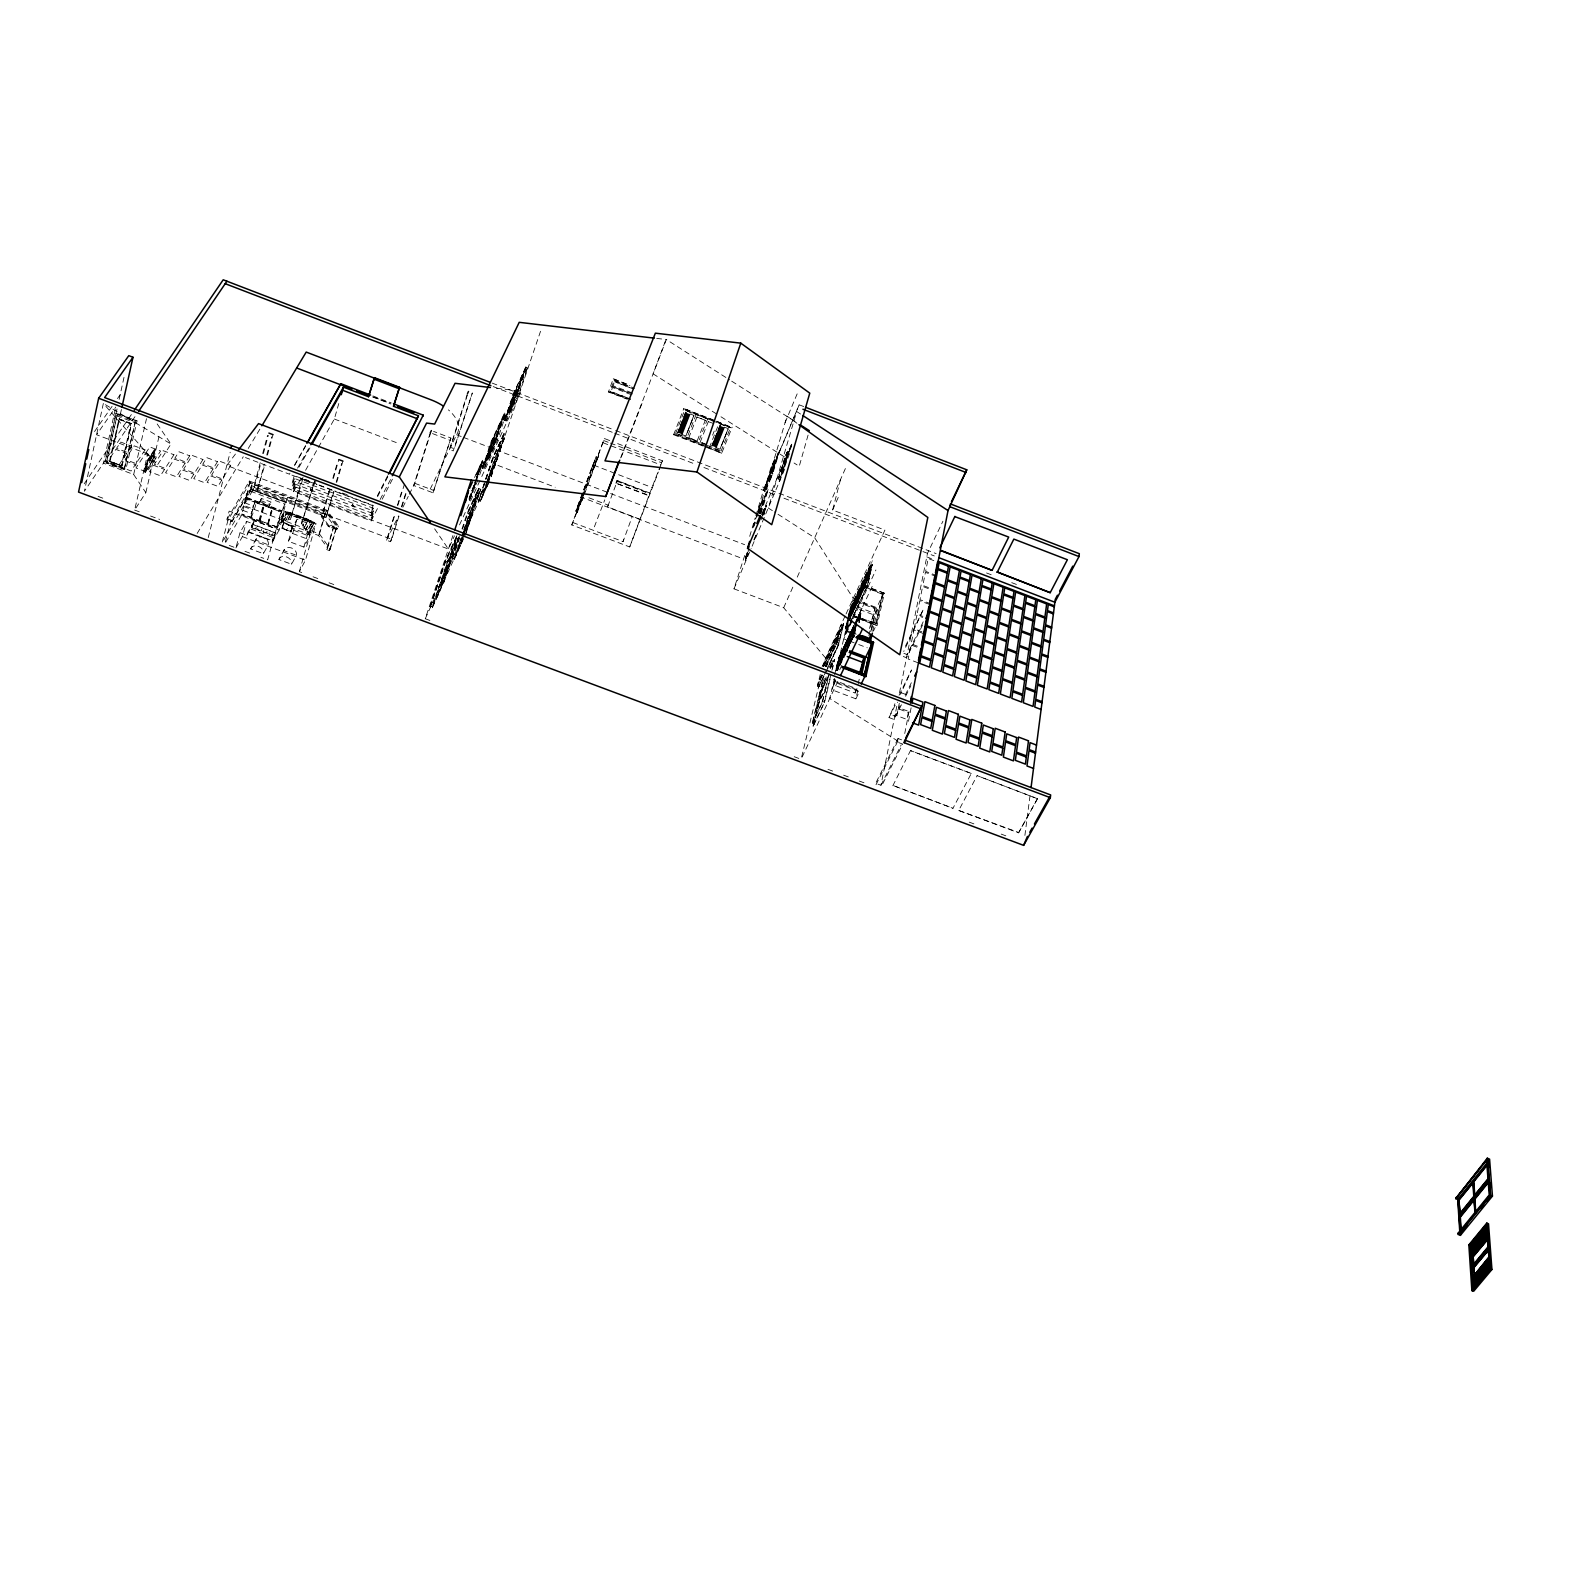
<?xml version="1.0" encoding="UTF-8"?>
<svg xmlns="http://www.w3.org/2000/svg" width="1571" height="1571" viewBox="0 0 1571 1571"><rect width="100%" height="100%" fill="white"/><g stroke="black" fill="none" stroke-linecap="round" stroke-linejoin="round"><path stroke-width="0.75" stroke-dasharray="5 3.75" d="M287.395 528.897L287.572 528.563M1037.528 798.736L977.103 775.642L958.722 810.459L1018.577 832.846L1037.528 798.736L977.103 775.642M1024.901 835.438L1030.439 792.373M1018.577 832.846L1037.587 798.382M971.29 773.462L910.493 750.604L971.29 773.462L952.969 808.299L892.878 785.421L952.969 808.299M958.722 810.459L1018.617 832.473M908.49 721.305L911.396 706.341M904.739 733.52L909.727 707.873M901.597 739.862L898.062 738.527L897.355 742.081L902.697 744.085L881.272 786.718M899.28 703.356L898.435 707.578L908.509 711.388M898.062 738.527L875.675 783.301L880.938 785.264L897.63 702.119M899.496 692.772L927.499 553.326L942.895 521.258M901.44 704.731L894.135 719.498L889.049 717.574L894.94 703.69M103.352 403.433L84.363 491.271L135.813 415.431M854.133 615.95L876.009 623.412L854.133 615.95L853.897 616.932L877.03 625.729L884.355 593.19L861.615 584.51M115.252 409.422L103.431 463.17L133.672 474.501L145.828 492.626L135.852 508.12M105.296 461.462L116.136 412.996L137.05 420.891L125.935 469.218L105.296 461.462L117.098 408.696M119.141 399.368L124.737 374.035M124.757 468.394L124.05 469.474L106.16 462.758L117.275 414.646L135.401 421.499L124.462 469.14L106.573 462.424L117.275 414.646M872.691 631.326L877.836 608.075L854.703 599.258M875.675 624.139L882.588 593.563L876.009 623.412M883.236 593.602L876.343 624.944L873.417 631.09M109.401 461.579L118.984 418.809L131.532 423.542L121.949 465.998L109.401 461.579L121.949 465.998M121.399 409.52L112.444 449.895L108.34 448.344M110.049 461.344L119.435 419.477L130.864 423.777L121.34 465.585L110.049 461.344L121.34 465.585M834.869 679.713L833.651 684.917L855.095 693.007L856.156 688.255M869.47 628.537L874.91 608.684L854.329 600.849L852.425 604.914L873.005 612.749M858.139 684.131L859.71 677.022M868.9 635.744L874.91 608.684M833.651 684.917L835.595 680.773L831.786 689.748L855.92 698.84L857.943 689.689M870.864 631.463L874.478 615.164L877.836 608.075M871.63 629.794L876.382 608.389L883.138 594.093L861.163 585.708M121.792 466.234L131.532 423.542M124.05 469.474L135.401 421.499M133.672 474.501L146.496 418.671M855.979 626.534L853.937 635.391L837.5 669.757M858.866 614.536L856.293 625.179L836.184 668.755M849.027 620.643L865.464 585.374L870.197 565.423M855.586 629.107L854.172 635.234L837.657 670.424M857.471 620.957L859.494 613.201M851.502 615.655L865.7 585.178L870.491 564.755M857.805 621.291L859.808 612.533M866.937 581.506L868.881 573.12M868.9 572.413L871.12 563.439M858.119 620.624L860.476 611.119M867.251 580.858L869.529 571.707M869.549 571.019L871.807 561.966M858.807 619.131L861.104 609.764M867.938 579.365L870.138 570.391M870.157 569.684L872.337 560.788M859.376 617.933L861.379 609.175M868.488 578.187L870.413 569.782M858.866 622.312L860.888 613.515L859.278 622.469M852.464 617.305L867.329 585.453L872.121 564.539L867.722 585.59L846.533 630.03M859.042 622.332L860.594 615.557L858.866 614.889M850.166 622.843L867.408 585.846L871.846 566.522L870.138 565.874L850.009 609.234L851.678 609.882M847.024 650.139L849.381 640.595M849.715 638.533L852.071 629.087M858.984 598.63L861.242 589.537M861.222 588.909L863.481 579.895M847.633 648.803L850.009 639.26M850.343 637.217L852.719 627.693M859.592 597.314L861.89 588.143M861.851 587.593L864.109 578.521M848.301 647.409L851.03 636.432M851.03 635.744L853.328 626.358M860.26 595.841L862.499 586.827M862.518 586.12L864.718 577.205M849.283 644.64L851.639 635.096M851.58 634.566L853.603 625.769M860.81 594.682L863.029 585.669M863.068 584.962L865.307 575.968M852.169 633.309L853.996 626.044M861.399 593.426L863.657 584.353M863.677 583.646L865.916 574.652M850.147 643.482L852.503 633.957M852.798 631.974L854.31 625.395M862.008 592.11L864.266 583.037M864.286 582.33L866.564 573.258M850.795 642.087L853.524 631.11M853.446 630.56L854.467 626.181M862.656 590.716L864.934 581.565M864.973 580.858L867.172 571.942M851.423 640.752L854.153 629.775M863.265 589.4L865.484 580.386M865.523 579.699L867.742 570.705M852.405 637.963L854.447 629.107M855.174 625.788L857 618.542M863.854 588.143L866.112 579.071M866.132 578.364L868.351 569.389M852.758 637.217L855.154 627.615M855.606 625.965L857.629 617.207M864.462 586.827L866.721 577.755M866.74 577.048L868.999 567.995M853.387 635.882L855.704 626.436M856.018 625.081L858.316 616.421L856.234 620.84M865.13 585.414L867.388 576.969M135.165 507.728L147.654 453.98M151.523 456.768C127.055 500.147 172.398 417.788 146.672 465.35L144.65 470.122L146.044 470.632L152.191 461.226L154.567 451.073M144.709 472.341L147.615 459.93L145.278 472.557L151.876 461.344L154.783 448.972L147.595 460.323L146.044 470.632M146.672 465.35L147.851 460.264L155.333 449.169L152.446 461.56L145.278 472.557M144.689 468.806L151.091 456.611M840.308 663.767L842.39 654.852M840.642 663.041L842.999 653.536M842.979 652.908L845.375 643.364M852.346 612.886L854.663 603.696M854.624 603.127L856.922 594.034M841.192 661.862L843.588 652.299M843.588 651.592L845.925 642.205M852.955 611.571L855.193 602.537M855.233 601.83L857.452 592.876M841.82 660.547L844.196 650.983M844.138 650.433L846.514 640.968M853.485 610.412L855.763 601.3M855.763 600.672L858.021 591.658M842.429 659.231L844.864 649.589M844.766 649.118L847.122 639.652M854.094 609.116L856.372 600.004M856.372 599.356L858.63 590.343M843.116 657.758L845.473 648.273M845.375 647.802L847.771 638.258M854.703 607.8L857.02 598.63M856.981 598.06L859.258 588.968M843.666 656.58L845.748 647.684M846.062 646.329L848.399 636.942M855.37 606.347L857.609 597.314M857.648 596.607L859.867 587.672M844.746 653.87L846.298 647.213M846.612 645.151L848.968 635.686M855.92 605.188L858.198 596.096M858.178 595.448L860.437 586.435M844.53 655.441L846.906 645.877M847.24 643.835L849.597 634.37M856.529 603.873L858.807 594.781M858.787 594.133L861.045 585.139M845.159 654.125L847.535 644.562M847.849 642.519L850.245 632.976M857.138 602.557L859.435 593.386M859.396 592.836L861.694 583.744M845.807 652.711L848.222 643.089M848.536 641.047L850.854 631.66M854.467 615.223L854.251 616.205L877.03 625.729M857.825 601.104L860.044 592.09M860.083 591.383L862.283 582.448M846.435 651.396L848.772 641.911M849.086 639.868L851.443 630.403M858.355 599.945L860.633 590.853M860.613 590.205L862.872 581.211M144.65 470.122C148.793 466.508 160.949 437.563 148.008 460.48M145.828 492.626L158.946 436.797M836.499 667.4L838.325 658.465L855.193 623.059M845.964 627.241L846.69 622.902M848.006 617.364L849.97 608.979L869.332 567.249L867.683 575.673M834.653 674.705L838.894 657.228M846.926 630.187L845.414 628.714L850.539 607.761M836.086 670.522L837.147 666.065M837.127 665.417L839.503 655.932M846.573 625.278L848.36 618.267M848.87 615.498L851.148 606.465M834.476 678.338L829.724 698.486L901.086 743.083M836.44 669.796L853.249 598.414L814.701 537.793L774.366 511.93M836.518 670.719L840.76 653.241M849.361 616.991L846.062 631.051L851.482 619.426M849.911 614.634L852.366 603.814M837.009 670.601L841.329 652.024M853.917 637.315L845.571 634.154L848.242 622.725M850.284 614.065L852.935 602.596M837.186 670.405L839.582 660.822M839.562 660.193L842.252 650.06M850.068 616.696L853.839 600.652M837.834 669.03L839.876 658.367M840.524 658.151L842.586 649.334M850.422 615.969L851.482 608.92M852.209 608.311L854.172 599.945M838.462 667.714L843.47 647.448M850.245 617.364L855.036 598.06M839.346 665.809L841.742 656.246M841.722 655.618L844.079 646.133M851.089 615.557L853.367 606.445M853.387 605.797L855.645 596.764M839.955 664.494L842.056 655.578M842.331 654.302L844.707 644.817M851.698 614.261L853.976 605.149M853.976 604.501L856.234 595.468M830.863 674.764L824.363 702.1L822.34 701.491L812.757 722.601M831.923 670.287L834.437 659.427L832.453 669.01M826.287 676.924L823.224 683.464L813.248 726.175L824.638 701.962L830.254 678.279M825.718 672.545L838.678 644.738L843.666 623.667L838.403 644.935L836.852 644.346L837.814 640.261L826.071 666.811M822.34 701.491L825.639 688.864M828.624 675.177L825.619 687.745L827.642 688.334M830.332 667.97L832.08 661.882M822.615 701.589L829.292 674.175L818.962 696.267L816.076 708.776M834.044 661.371L832.473 660.782L830.607 668.068L834.712 659.525M837.343 640.615C844.02 611.708 837.932 645.131 824.912 666.379M825.443 666.556L837.932 639.77L841.467 624.885L843.018 625.474L824.716 664.886M812.502 722.503L815.565 709.719L825.894 687.843L815.683 709.896M819.355 695.168L822.085 682.639L823.754 683.405L813.935 724.31L812.344 723.72L822.36 682.737M813.248 726.175L823.479 683.562L826.837 676.806M801.662 756.947L821.319 675.687M845.061 616.087L825.6 658.072L823.636 666.163L843.411 623.569M818.943 686.684L817.411 686.115L820.612 672.918M208.236 537.596L230.191 452.252M846.082 613.888L884.925 530.114L832.63 510.025L840.485 479.626M398.955 516.132L391.67 539.364L252.342 486.774L231.899 521.651L230.78 521.238L251.615 485.734L325.079 513.403L334.073 525.912L333.248 527.503L335.958 528.524L336.803 526.933L325.924 511.832L249.789 483.161L227.991 520.197L226.872 519.765L229.15 511.105L276.26 528.779M227.991 520.197L222.08 542.761L254.306 487.638L261.002 462.64M231.074 520.138L224.849 543.802L241.718 514.856L247.315 493.078M231.899 521.651L251.458 487.658L320.072 513.481L328.634 525.401L336.999 528.543L338.354 525.99L327.023 510.3L249.357 481.04L226.872 519.765M249.357 481.04L249.062 482.14L326.709 511.38L338.04 527.071L336.685 529.623L328.319 526.481L319.757 514.561L251.183 488.758L251.458 487.658M250.084 482.061L243.858 505.528L319.482 533.944L330.263 549.025L329.439 550.635L326.729 549.614L333.563 526.422M250.751 490.839L245.862 498.537L281.484 512.126M250.201 490.643L250.496 489.543L286.079 502.563L250.673 489.229L251.89 484.654M229.268 545.451L235.905 547.945L239.99 532.667L246.51 521.376L253.402 523.968L254.286 520.688L279.108 529.996L284.233 511.596L316.046 523.555L305.461 560.219L299.334 571.648L303.91 573.356M260.256 462.64L252.97 489.936L256.996 491.448L265.047 464.172M262.691 453.548L267.541 435.344M263.417 453.548L268.288 435.363M235.905 547.945L242.425 536.614L246.51 521.376M256.996 491.448L264.321 464.172M266.756 455.079L271.646 436.895M277.36 527.031L241.836 514.09L250.673 517.409L254.875 502.131L245.803 499.107M267.482 455.079L272.981 434.637M251.223 517.605C266.402 479.999 238.772 524.027 259.156 520.197M239.99 532.667L246.922 535.259L254.286 520.688M246.922 535.259L249.75 528.583L273.256 537.616L275.848 532.864L252.342 524.066L251.458 527.345L274.925 536.143L275.769 533.08L252.283 524.282M261.414 498.459L259.019 503.761L261.414 498.459L270.958 502.052L268.582 507.354L270.958 502.052M258.979 520.512L263.201 505.253L255.248 502.641M259.686 520.413L263.751 505.469M260.059 520.924L264.301 505.666L272.078 508.592L267.816 523.83L260.236 520.61M267.816 523.83L271.901 508.906M276.81 526.835L268.346 524.046L272.627 508.808L280.954 511.93L267.659 559.806L260.865 557.273M289.908 473.185L289.614 474.246L245.469 457.573M248.866 531.862L272.392 540.679L273.256 537.616M285.058 503.741L281.386 511.891L285.529 504.507M241.718 514.856L277.065 528.111L281.739 511.262L246.215 497.909M314.436 522.436L308.387 534.317L314.436 522.436L285.667 511.635L279.461 523.457L277.91 522.868L284.233 511.596M287.336 497.987L280.856 521.336L318.638 535.534L327.573 548.024L326.729 549.614M373.387 513.658L371.07 518.175L293.129 488.777L295.623 484.339L293.6 491.625L371.168 520.865L373.387 513.658L292.167 483.043L294.229 475.62L316.773 484.123M279.854 522.004L281.661 522.691L287.277 511.891L312.511 521.376L307.013 532.216L308.8 532.883M277.065 528.111L285.667 511.635M292.658 485.93L294.7 478.546L373.191 508.179L370.972 515.465L292.658 485.93L295.171 481.453L373.289 510.928L371.07 518.175M283.251 521.69L288.239 512.028L283.251 521.69L282.053 521.258M291.106 531.607L281.936 528.347L283.487 522.947L292.579 526.364L288.396 541.288L303.89 547.101L308.093 539.305L312.472 525.067L296.998 519.255L292.108 528.131L309.939 534.886L316.046 523.555M293.129 488.777L295.171 481.453M282.211 528.249L283.664 523.222L292.206 526.619M281.661 522.691L287.277 511.891M289.849 512.401L285.49 520.944L289.849 512.401L308.466 519.412L304.185 527.974L308.466 519.412M287.788 520.217L291.44 512.971L287.788 520.217L285.902 519.51M300.65 478.566L301.455 480.176L303.517 476.504M288.2 518.783L290.38 519.608L301.455 480.176M302.869 478.821L290.38 519.608M309.86 482.513L304.362 480.431L304.951 478.389M292.304 526.462L290.831 531.489L281.936 528.347M288.396 541.288L292.658 533.512L296.998 519.255M808.083 435.088L799.246 466.292L794.062 462.993M301.534 523.791L314.789 480.746L301.534 523.791L303.262 524.439L306.463 518.607L302.869 525.892L304.597 526.54M312.747 484.437L314.2 483.691M302.869 525.892L303.262 524.439M305.579 470.279L334.348 419.025L338.786 403.531M305.54 530.075L310.449 520.374L305.54 530.075L307.425 530.782L312.511 521.376M307.013 532.216L307.425 530.782M303.89 547.101L307.661 533.963L312.472 525.067M308.878 533.413L309.291 531.98M299.334 571.648L309.939 534.886M320.072 513.481L319.757 514.561L324.608 512.794M334.014 491.625L325.924 517.389L321.918 515.897L329.419 490.054M332.836 478.311L337.588 461.874M329.989 490.093L321.918 515.897M333.386 478.35L338.845 459.576M318.638 535.534L325.393 512.323M789.526 453.567L779.412 481.492L788.347 451.211L782.437 472.046L778.411 479.057L780.08 479.705M319.482 533.944L326.238 510.752M326.709 511.38L327.023 510.3M325.924 517.389L333.464 491.586M336.194 482.199L341.673 463.406M336.744 482.238L342.91 461.128M781.101 471.85L786.757 452.546L778.686 477.525L788.426 451.564M779.157 481.394L785.598 459.4L791.804 444.73M782.967 470.613L791.018 445.634M791.529 444.2L782.437 472.046M328.634 525.401L328.319 526.481L333.17 524.675M803.704 406.555L799.168 404.807L763.467 490.348M778.411 479.057L784.616 458.28M327.573 548.024L334.407 524.832M329.439 550.635L336.292 527.444M330.263 549.025L337.117 525.853M336.685 529.623L336.999 528.543M338.04 527.071L338.354 525.99M761.11 519.785L764.468 508.415L762.701 515.347M763.369 513.481L766 507.413M763.643 514.876L766.393 505.567L763.899 514.974M758.93 513.481L760.992 506.589L759.598 506.058L767.65 490.839M748.405 553.522L745.282 560.199L749.485 546.099M759.304 513.344L766.668 492.214M769.476 480.176L778.195 453.45M745.538 560.297L748.346 550.891M759.579 513.442L763.801 498.203M779.157 452.095L771.224 467.176L772.579 467.687L766.02 489.7L764.665 489.17L767.964 481.335L768.926 481.708L775.367 459.38M759.952 513.697L766.373 492.116M777.92 453.351L772.048 474.108L778.745 451.937M760.423 513.56L767.237 490.663M761.091 513.403L768.376 488.895L758.754 513.619M779.864 450.19L772.657 473.99L768.926 481.708M825.6 658.072L783.693 607.722L733.971 588.83L745.813 552.069M749.701 536.339L755.199 517.939M755.887 515.641L764.292 487.599L799.168 404.807M753.039 527.365L755.631 518.705M758.224 510.045L759.52 505.705L757.85 512.323M765.214 487.638L773.953 460.892M753.432 526.737L757.536 512.951M764.665 489.17L771.145 466.803M756.908 516.938L787.032 416.119L796.949 423.247M758.479 512.715L762.917 498.203M774.503 459.4L764.959 487.54M746.186 558.549L747.344 551.853M772.343 468.021L765.313 491.605L772.893 473.656M747.325 552.265L745.695 556.762L747.521 552.501M391.67 539.364L390.511 541.7L386.525 540.208L394.517 514.62M397.404 505.332L402.49 489.052M387.684 537.851L394.949 514.62M397.856 505.332L404.375 484.398M390.511 541.7L398.523 516.152M401.43 506.844L405.809 492.901M401.862 506.844L406.241 492.901M430.297 432.752L413.684 485.478L432.987 492.803L450.956 438.034L433.557 431.397M409.344 494.217L414.764 483.279L430.67 432.85M432.987 492.803L450.956 438.034M467.49 393.555L449.463 449.463L453.234 450.897L472.341 392.946L454.255 448.776L450.504 447.342L468.511 391.474M716.769 421.205L731.85 428.078L712.075 420.439M696.13 414.469L730.456 427.705L718.929 423.581L709.562 447.087L721.069 451.034L705.242 444.613M721.698 453.214L673.998 433.792L673.664 434.735L721.698 453.214L732.165 427.155M429.845 620.447L425.27 618.738L454.078 531.98M459.144 537.714L444.22 581.565L432.32 607.722L430.022 606.858L445.261 560.965L457.141 535.102M430.022 606.858L445.28 561.24L456.415 536.968L441.569 581.525L443.847 582.37M430.552 607.054L445.811 561.181M443.434 582.232L458.32 537.675L447.205 561.966L432.3 606.74L463.17 538.892M432.32 607.722L447.598 561.849L445.261 560.965M469.14 498.95L472.066 490.172M469.16 499.264L475.856 480.039M476.602 477.8L482.356 462.424L478.841 470.573M437.897 594.407L456.984 537.184L445.85 561.456M475.777 483.181L469.297 499.225L482.533 460.303L484.32 460.99L479.116 476.582M438.27 594.231L445.045 573.945C425.348 615.852 457.416 547.847 452.173 552.54L451.78 552.383M469.238 499.715L483.083 460.519L475.09 477.761M446.085 571.667L439.311 591.933L450.582 561.809C431.259 602.911 462.817 535.986 457.711 540.463L457.298 540.306M457.711 540.463L445.968 570.666L450.857 560.965M476.504 481.001L479.018 472.086M469.395 500.737L478.37 478.802M461.992 528.936L467.294 513.049L478.566 488.483L480.805 489.327L465.664 534.415M482.317 468.217L491.212 441.608L504.468 413.075L506.196 413.742L497.339 440.116L484.084 468.885L482.317 468.217L497.084 436.208M483.593 466.548L491.193 441.962L504.271 415.117L500.913 422.913M452.664 558.628L459.675 537.91M462.522 529.132L467.824 513.246M484.457 464.309L491.703 442.61M486.794 459.262L494.04 437.582M454.333 558.333L461.01 538.401M463.975 529.545L469.16 514.051L479.724 490.996L477.879 490.289L467.294 513.344L469.16 514.051M484.084 468.885L492.98 442.295L506.196 413.742M454.726 558.49L452.134 558.432L454.372 559.276L461.305 537.91M463.857 530.291L469.572 513.913L467.294 513.049M491.487 443.277L494.904 435.344L487.579 459.969L495.729 435.638L494.374 435.128M462.463 535.829L455.727 555.938L464.388 532.942M462.738 534.984L477.879 490.289M463.465 533.59L478.566 488.483M504.468 413.075L488.836 457.888L501.188 421.814M462.777 537.321L460.067 546.767M463.406 535.102L479.096 488.679L467.824 513.54M465.291 530.802L478.723 493.549M501.129 424.347L491.998 451.054L503.427 417.336M464.78 533.08L460.656 544.077L463.209 538.441M465.527 530.861L472.046 514.797L467.765 524.164M479.116 493.706L468.04 523.32L474.854 503.015M487.579 459.969L493.863 446.341L504.998 413.271L491.762 441.824L482.866 468.413L496.2 438.898M466.489 530.409L479.724 490.996M472.046 514.797L465.311 534.808L454.372 559.276M504.487 420.282L513.305 394.026L525.833 367.025L527.522 367.673L518.744 393.693L506.196 420.93L504.487 420.282L518.548 389.785M485.498 481.295L478.723 501.424L484.987 481.099M485.734 478.86L493.255 456.493L504.35 433.616L487.658 483.613M503.839 433.419L488.522 478.605L490.289 479.273L504.959 435.854L503.172 435.187L493.235 456.808L478.546 500.501L480.333 501.169L487.324 485.812M486.244 479.057L493.785 456.69L504.35 433.616M506.196 420.93L515.013 394.694L527.522 367.673M513.521 395.735L516.8 388.135L509.495 412.446L517.586 388.449L516.27 387.939M525.833 367.025L510.732 410.424L517.546 388.901L523.516 375.646L522.2 375.135M480.333 501.169L485.753 485.086M486.539 482.788L495.042 457.495L504.959 435.854M510.732 410.424L522.731 375.332M486.853 485.36L481.158 499.048L487.54 481.394M513.717 403.963L525.146 368.812L513.265 394.419L505.175 418.455L518.999 388.449M487.599 483.141C503.329 442.904 476.956 505.45 492.096 469.808M492.391 468.983L488.188 478.193L499.205 448.737M509.495 412.446L515.445 399.545L526.364 367.221L513.815 394.242L504.998 420.478L517.664 392.436M485.341 490.152L486.892 485.576M481.531 499.205L504.527 438.113L500.383 447.166M540.542 331.265L490.309 478.919M706.381 444.672L700.195 442.04L706.459 444.456M708.305 421.656L714.668 423.875M705.32 420.282L696.915 417.042L705.32 420.282L697.092 441.098L688.825 437.661L697.092 441.098M707.598 418.888L698.192 442.708M707.284 446.223L675.667 433.243L702.964 443.749M714.589 420.36L683.817 408.48L709.876 419.594M714.452 421.539L684.681 410.051L696.032 414.744L686.802 438.329M581.898 497.379L571.765 524.95L629.696 546.944L649 495.356L615.911 483.181L648.843 495.768L649.844 493.039L616.951 480.471L615.911 483.181M629.696 546.944L658.347 472.007M659.152 469.768L662.412 460.774L615.537 442.806M627.261 399.191L608.448 391.925L613.24 378.788L630.01 385.268M630.403 399.584L609.96 391.709L614.124 380.359L634.625 388.273M625.572 397.11L611.06 391.513L612.533 387.448L631.228 394.655M631.915 392.809L613.142 385.818L614.634 381.733L633.329 388.96L614.634 381.733M576.714 512.558L577.559 511.851L575.811 511.184L591.56 468.276L593.327 468.963L598.728 455.335L584.824 490.466M577.676 506.314L596.175 456.768L597.942 457.436M578.049 506.471L594.309 461.658M582.743 495.081L604.383 438.525L613.318 441.942M576.262 513.756L584.019 492.685M577.225 512.735L604.383 438.525M580.465 499.558L582.213 500.206L598.728 455.335M572.806 522.515L623.039 541.602L632.229 516.564M665.417 340.966L653.104 373.839L718.929 415.471M616.951 480.471L649.687 493.451M639.79 519.157L607.584 506.883L617.187 481.354L649.589 493.746L659.899 467.117M616.519 483.083L617.305 481.079M607.584 506.883L608.232 505.155L585.688 496.554M623.039 541.602L623.805 539.599M620.624 457.907L666.34 339.532L729.671 379.887M594.368 526.835L604.776 499.853M621.272 457.122L642.107 403.138M662.412 460.774L660.802 464.898L602.852 442.688M673.664 434.735L683.817 408.48M675.569 433.517L684.681 410.051M688.746 437.877L696.915 417.042M700.136 442.256L708.364 421.46M571.765 524.95L582.704 497.693L742.985 558.765M582.213 500.206L582.055 499.166M591.265 469.258L596.175 456.768M594.682 461.795L591.305 469.14M575.811 511.184L581.074 498.891M712.586 435.187L714.216 431.082M721.069 451.034L730.456 427.705M608.448 391.925L627.359 398.897M614.124 380.359L629.951 386.8M609.96 391.709L630.658 398.955M613.24 378.788L629.892 385.543M785.068 422.678L797.793 392.357M769.221 480.058L772.048 474.108M753.569 527.071L756.083 521.14M787.523 451.211L784.42 458.536L786.069 459.184M761.876 514.188L791.784 443.67M761.719 514.915L765.234 507.119M762.583 514.542L766.393 505.567M791.411 446.596L785.598 459.4M762.819 514.64L766.648 505.646M745.44 558.255L748.837 550.262M745.282 560.199L748.169 553.444M753.903 539.913L756.79 533.138M754.159 539.992L757.026 533.237M733.971 588.83L751.154 548.436M752.116 546.197L785.696 466.724M783.693 607.722L793.394 585.865M797.263 577.126L846.239 466.626M832.63 510.025L838.462 496.927M462.915 533.767L466.783 526.324L463.327 533.924M463.602 533.08L467.058 525.5L462.345 534.827M468.04 523.32L472.321 513.972M478.212 501.228L487.54 480.805M425.27 618.738L461.874 538.401M463.622 534.552L478.723 501.424M489.484 480.746L486.166 488.051L489.857 480.883M459.439 535.966L447.224 562.32L452.173 552.54M480.805 489.327L469.16 514.444L473.48 505.018M472.91 488.365L474.737 484.202M483.043 466.351L497.536 434.872M472.223 490.388L474.854 484.516M469.16 498.086L473.617 486.715M510.339 410.286L512.932 405.691M469.709 499.382L472.125 494.119M488.836 457.888L491.154 452.88M491.998 451.054L494.296 446.085M235.434 454.058L226.774 465.487L448.403 549.045L454.471 535.848M459.537 524.871L480.785 478.723M481.786 476.524L521.081 391.179L492.783 387.801M474.54 477.545L482.533 460.303M481.786 462.208L475.228 476.386L476.602 476.916M522.456 376.471L525.657 369.008M477.918 473.323L481.001 466.076M490.564 446.007L493.589 438.937M500.01 425.643L502.975 418.691M512.617 398.425L515.504 391.67M521.552 379.141L524.38 372.504M477.231 475.385L480.098 468.826M489.897 448.049L492.666 441.667M499.323 427.665L502.052 421.401M511.93 400.448L514.601 394.341M520.885 381.144L523.477 375.174M476.543 477.427L479.901 469.808L478.527 469.277M488.974 450.779L491.998 443.709M511.046 403.138L513.913 396.363M476.347 478.232L484.32 460.99M488.07 453.489L491.075 446.419M510.143 405.809L513.01 399.034M487.167 456.199L490.172 449.129M496.613 435.776L499.578 428.824M509.24 408.48L512.126 401.724M518.194 389.137L521.022 382.499M473.578 486.323L475.993 481.119M486.264 458.909L489.268 451.839M495.709 438.466L498.675 431.514M508.336 411.15L511.223 404.395M517.291 391.807L520.119 385.15M486.028 459.576L488.365 454.53M497.771 434.205L496.161 439.311M508.12 411.818L510.32 407.046M517.075 392.455L519.216 387.801M822.183 666.497L841.467 624.885M822.949 665.986L839.503 630.305M823.322 666.143L839.896 630.462M824.461 664.788L842.763 625.376L838.148 644.837L827.897 666.811M823.891 666.261L843.666 623.667M861.379 585.472L882.254 594.27M851.011 609.941L872.121 564.539M825.286 666.516L837.5 640.497L839.503 631.542M849.165 614.85L872.514 564.696M821.594 674.902L818.53 681.5M847.947 618.758L867.938 575.477M822.104 675.098L817.941 684.661L818.373 681.775M826.189 666.32L838.443 639.966M817.411 686.115L822.536 675.118M845.689 627.143L847.829 622.548M818.687 686.586L823.813 675.609M845.414 628.714L850.5 617.835M826.464 670.306L818.491 687.411L824.716 674.686M827.465 668.166L838.678 644.738M822.202 682.816L825.286 676.217M828.899 668.028L832.473 660.782M847.122 629.362L849.145 625.003M845.571 634.154L852.091 620.565M852.228 620.682L843.745 638.867L856.568 643.737M853.269 618.463L875.911 569.959M830.372 668.166L834.437 659.427M819.1 695.069L826.915 678.358M819.119 696.189L827.897 677.376M872.18 586.395L838.364 658.701L840.092 659.349M839.405 659.388L853.878 628.459M857.884 619.917L860.888 613.515M836.243 667.302L854.349 628.636M858.296 620.074L861.281 613.672M858.552 619.936L860.594 615.557M835.968 668.912L856.529 625.003M812.344 723.72L822.772 701.51M812.993 726.077L824.638 701.962M834.181 681.618L835.281 679.87L833.533 679.222M839.7 669.855L842.724 663.414M802.113 757.104L839.542 677.67M884.355 593.19L861.281 585.237M855.095 693.007L857.079 688.884L837.755 681.578M855.92 698.84L859.376 691.633L835.183 682.521M430.199 489.131L456.611 434.774A38.922 22.269 17.8 0 0 448.383 409.854M905.446 646.152L923.571 608.959L903.737 651.494M923.198 621.782L907.154 654.577L902.245 652.711M922.589 624.924L906.526 657.738L901.617 655.853M899.083 695.246L911.553 669.953L900.497 694.362M889.049 717.574L896.334 702.806M900.026 705.615L894.802 716.14L889.736 714.236M905.23 695.069L911.494 682.442M386.525 540.208L398.523 516.034M402.844 507.315L408.264 496.397M905.623 696.306L910.846 685.761M876.009 784.754L897.866 741.06M880.938 785.264L901.243 744.791M892.819 785.775L910.493 750.604M370.972 515.465L373.289 510.928M380.123 499.499L391.964 476.759M371.168 520.865L377.806 507.885M382.205 499.225L393.241 477.584M377.374 495.768L388.489 474.147M377.531 496.75L388.646 475.11M373.191 508.179L370.854 512.715L373.093 505.391L334.8 490.938M331.776 527.777L332.856 525.755M284.39 549.379L278.911 559.512L291.578 564.264L296.408 555.29A6.755 5.106 26.9 0 0 291.519 547.984A6.755 5.106 26.9 0 0 283.821 550.577L296.408 555.29M313.866 484.87L316.262 480.53M291.892 526.737C294.857 535.043 277.36 528.465 283.782 523.693M292.579 526.364L283.487 522.947M304.362 480.431L304.99 479.312L310.489 481.394M272.392 540.679L274.925 536.143M279.108 529.996L272.785 541.327L247.806 531.98M256.269 538.853L250.673 548.947L263.339 553.699L268.327 544.784A6.775 5.106 27.5 0 0 263.378 537.439A6.775 5.106 27.5 0 0 255.72 540.051L268.327 544.784M293.6 491.625L300.788 478.802M292.167 483.043L294.7 478.546M297.547 468.178L309.624 446.851M299.059 467.098L309.939 447.872M294.759 464.663L305.677 445.477M294.464 465.723L305.383 446.537M251.458 527.345L253.402 523.968M197.161 533.453L243.269 456.749M248.238 448.481L260.649 427.842M157.159 423.954L170.984 444.024L157.375 465.055L104.923 405.239M152.25 455.59L145.553 465.095M152.662 455.747L146.712 464.054M145.691 453.194L149.795 446.95L160.595 451.014L156.531 457.279L96.577 434.755L115.783 407.085M120.162 466.882L124.404 460.519L135.322 464.623L131.12 471.005L105.512 461.167M137.05 420.891L115.92 413.291M130.864 423.777L119.435 419.477M106.16 462.758L106.887 461.678M84.206 483.789L131.591 414.233M94.515 431.573L112.071 406.359M117.472 398.582L120.182 394.714M656.698 338.413L666.34 339.532M438.309 594.545L433.714 604.266M227.167 518.666L232.174 520.551M430.395 606.033L432.693 606.897M242.425 536.614L305.461 560.219M98.07 496.397L104.923 498.95M134.615 510.064L141.449 512.617M150.561 516.015L159.673 519.432M244.978 551.323L251.792 553.876M313.081 576.793L319.954 579.365M329.105 582.782L335.978 585.355M794.219 756.711L798.814 758.42M827.956 769.319L834.672 771.832M843.627 775.171L850.343 777.684M859.278 781.023L865.994 783.536M969.209 822.124L976.062 824.696M1001.159 834.083L1007.993 836.636M818.864 696.09L820.514 696.856M445.28 561.24L447.205 561.966M250.633 491.271L284.92 504.193M260.825 500.638L270.369 504.212M815.565 709.719L817.254 710.485M150.796 460.696L152.191 461.226M259.608 501.581L269.171 505.175M246.824 497.555L281.248 510.496M246.097 497.673L281.621 511.027M287.846 513.462L310.037 521.808M286.884 513.324L312.099 522.809M445.32 573.101L440.764 583.077M285.274 513.069L314.023 523.87M244.801 502.857L253.677 506.196M243.819 506.608L252.676 509.947M441.942 580.72L444.22 581.565M242.818 510.359L251.674 513.678M293.6 530.232L309.035 536.025M292.658 533.512L308.093 539.305M843.195 648.352L847.515 649.982M842.999 649.176L847.496 650.885M842.802 650.021L847.024 651.631M840.878 654.145L845.1 655.735M839.837 655.539L844.138 657.169M901.381 692.791L909.393 695.816M342.517 493.039L349.371 495.631M319.011 484.987L332.541 490.093M291.911 475.11L317.047 484.595M319.345 485.459L374.193 506.176M835.399 681.637L858.218 690.258M116.549 415.726L134.674 422.56M921.902 631.837L914.145 628.891L916.875 615.223L922.648 617.423M923.63 633.663L913.929 629.971L911.16 643.835L920.92 647.547M851.384 606.367L874.478 615.164M854.015 616.441L877.129 625.238M334.348 419.025L399.682 443.866M488.856 477.898L495.552 464.505L555.172 487.226M916.816 647.154L910.944 644.915L908.136 659.015L917.975 662.746M473.617 487.049L475.404 487.717M855.842 633.231L847.476 630.05L847.083 631.699L853.524 634.134M847.28 630.874L856.175 634.252M850.225 633.466L854.467 635.077M849.891 634.193L854.408 635.902M850.009 634.468L854.349 636.118M849.774 634.704L854.133 636.353M849.656 635.195L854.015 636.844M858.709 644.542L867.251 647.782M414.764 483.279L434.048 490.584M500.638 421.597L501.993 422.108L496.102 436.227M928.52 587.574L922.845 585.414L925.437 572.355L934.843 575.948M928.324 588.595L922.629 586.435L919.978 599.69L929.521 603.323M497.516 428.333L498.871 428.863M593.72 465.193L616.382 473.873M618.64 474.737L652.652 487.737M929.325 604.364L919.781 600.731L917.091 614.182L922.864 616.382M495.611 439.448L497.339 440.116M372.896 395.931L391.199 402.922M491.212 441.608L492.98 442.295M373.8 397.09L389.687 403.158M372.582 396.972L390.884 403.963M865.7 585.178L867.408 585.846M456.611 434.774L461.187 436.522M463.465 437.386L744.654 544.666M432.477 433.576L449.895 440.214M493.235 456.808L495.042 457.495M854.506 600.043L876.382 608.389M519.255 381.517L520.551 382.008M492.155 383.088L613.358 429.649M615.655 430.513L936.12 553.601M986.529 572.963L993.402 575.595M1011.724 582.645L1018.597 585.276M517.055 393.045L518.744 393.693M493.196 386.584L612.297 432.3M614.595 433.184L694.755 463.975M703.926 467.49L774.856 494.728M783.968 498.223L920.665 550.694M922.943 551.578L934.313 555.938M926.772 556.861L933.626 559.492M933.822 560.631L928.206 558.49L925.653 571.353L935.04 574.947M603.696 440.548L608.154 442.256M610.392 443.101L661.587 462.738M683.719 408.774L714.491 420.655M716.69 421.499L732.066 427.43M685.349 412.839L693.754 416.079M719.695 426.094L728.08 429.315M685.113 413.487L693.498 416.727M719.439 426.723L727.805 429.963M632.524 393.909L611.924 386.368L627.85 392.495M684.858 414.135L693.243 417.375M719.184 427.371L727.55 430.611M684.603 414.783L693.007 418.023M718.929 428.019L727.294 431.259M684.347 415.431L692.752 418.671M718.654 428.667L727.039 431.907M684.092 416.079L692.497 419.32M718.399 429.315L726.784 432.536M683.837 416.727L692.242 419.968M718.143 429.963L726.509 433.184M683.601 417.375L691.986 420.616M717.888 430.611L726.254 433.832M683.346 418.023L691.731 421.264M717.633 431.24L725.998 434.48M683.09 418.671L691.476 421.912M717.378 431.888L725.743 435.108M682.835 419.32L691.22 422.56M717.122 432.536L725.468 435.756M682.58 419.968L690.965 423.208M716.847 433.184L725.213 436.404M682.344 420.616L690.71 423.836M716.592 433.812L724.958 437.052M682.089 421.264L690.474 424.484M716.337 434.46L724.702 437.681M681.834 421.912L690.219 425.132M716.081 435.108L724.447 438.329M681.578 422.56L689.964 425.78M715.826 435.756L724.192 438.977M681.323 423.208L689.708 426.428M715.571 436.385L723.917 439.605M681.087 423.836L689.453 427.076M715.316 437.033L723.662 440.253M680.832 424.484L689.198 427.724M715.06 437.681L723.406 440.901M680.577 425.132L688.942 428.353M714.805 438.309L723.151 441.53M680.322 425.78L688.707 429.001M714.55 438.957L722.896 442.178M680.086 426.428L688.451 429.649M714.294 439.605L722.64 442.806M679.831 427.076L688.196 430.297M714.02 440.233L722.365 443.454M679.575 427.705L687.941 430.925M713.764 440.882L722.11 444.102M679.32 428.353L687.686 431.573M713.509 441.53L721.855 444.73M679.084 429.001L687.45 432.221M713.254 442.158L721.6 445.379M678.829 429.649L687.195 432.869M712.998 442.806L721.344 446.007M678.574 430.277L686.939 433.498M712.743 443.434L721.089 446.655M678.319 430.925L686.684 434.146M712.488 444.082L720.834 447.283M678.083 431.573L686.429 434.794M712.232 444.711L720.578 447.931M677.828 432.221L686.193 435.422M711.977 445.359L720.304 448.56M673.9 434.087L721.914 452.566M105.414 404.67L170.984 444.024M720.991 416.786L786.816 458.418M731.713 381.184L797.086 422.835M772.363 510.634L768.317 508.042L796.693 411.523L800.778 414.194M434.656 528.838L448.403 549.045M250.673 548.947A6.814 5.106 27.4 0 1 258.371 546.335A6.814 5.106 27.4 0 1 263.339 553.699M278.911 559.512A6.795 5.106 26.8 0 1 286.649 556.92A6.795 5.106 26.8 0 1 291.578 564.264M908.293 712.547L906.938 719.459L896.825 715.649L898.2 708.737L908.293 712.547M837.029 641.616L836.636 644.503L837.029 641.616M827.819 661.43L827.033 665.102L827.819 661.43M310.705 488.66L310.233 490.348L312.845 491.33L313.316 489.661L310.705 488.66M311.117 489.288L312.433 490.721L311.117 489.288M352.513 504.448L352.022 506.117L354.634 507.099L355.125 505.43L352.513 504.448M352.925 505.057L354.241 506.49L352.925 505.057M685.604 412.191L677.572 432.85L685.938 436.07L694.009 415.431L685.604 412.191M719.95 425.446L711.722 445.987L720.048 449.208L728.335 428.667L719.95 425.446M497.045 458.987L492.901 468.079L497.045 458.987M497.712 458.3L493.176 467.255L497.712 458.3M221.806 480.058L217.957 486.401L207.136 482.336L211.025 475.993L221.806 480.058M230.701 465.369L222.454 478.978L211.673 474.933L219.999 461.344L230.701 465.369M213.008 468.983L204.583 482.709L193.744 478.625L202.247 464.937L213.008 468.983M217.485 461.678L213.656 467.922L202.914 463.877L206.783 457.652L217.485 461.678M193.822 474.187L189.875 480.549L179.015 476.465L183.002 470.122L193.822 474.187M202.973 459.498L194.49 473.126L183.689 469.042L192.251 455.453L202.973 459.498M185.103 463.111L176.423 476.818L165.544 472.734L174.302 459.046L185.103 463.111M189.718 455.806L185.771 462.051L174.97 457.986L178.957 451.761L189.718 455.806M164.523 469.434L160.438 475.797L149.52 471.693L153.644 465.35L164.523 469.434M173.949 454.746L165.21 468.374L154.351 464.289L163.168 450.681L173.949 454.746M155.843 458.32L146.908 472.066L135.97 467.942L145.003 454.255L155.843 458.32M145.043 449.915L136.029 463.563L125.111 459.459L134.203 445.83L145.043 449.915M126.701 453.489L117.511 467.235L106.514 463.111L115.802 449.385L126.701 453.489M131.591 446.164L127.408 452.428L116.529 448.344L120.751 442.079L131.591 446.164M269.466 534.415A2.082 1.276 15.2 0 0 272.922 534.513A2.082 1.276 15.2 0 0 270.565 532.451A2.082 1.276 15.2 0 0 269.466 534.415M263.535 532.176A2.082 1.276 15.1 0 0 266.991 532.294A2.082 1.276 15.1 0 0 264.655 530.232A2.082 1.276 15.1 0 0 263.535 532.176M258.096 530.134A2.082 1.276 15 0 0 261.552 530.252A2.082 1.276 15 0 0 259.195 528.19A2.082 1.276 15 0 0 258.096 530.134M252.695 528.111A2.082 1.276 14.9 0 0 256.152 528.229A2.082 1.276 14.9 0 0 253.815 526.167A2.082 1.276 14.9 0 0 252.695 528.111"/><path stroke-width="1.5" d="M1050.331 797.675L1050.665 794.946L904.719 740.039L904.209 742.71L1050.331 797.675L1023.624 845.355L78.55 492.076L98.659 398.249L128.783 355.655L132.985 357.265L121.929 407.144M1078.982 556.566L1079.316 553.699L950.416 503.918L949.866 506.706L1078.982 556.566L1054.887 602.243L938.869 557.685M1023.624 845.355L1027.454 836.4M1031.047 787.582L1055.26 599.356L1057.44 595.213M1050.194 592.679L997.232 572.021L1050.194 592.679L1067.377 559.728L1013.845 539.089L997.192 572.315M941.029 550.734L992.087 570.352L941.088 550.459M904.209 742.71L921.686 706.263L104.609 397.561L132.985 357.265M921.431 710.151L918.623 725.115L912.535 722.837M921.647 708.992L922.943 702.158L912.928 698.368L912.044 702.924M910.63 703.219L948.02 510.555L966.774 469.808L805.962 407.439M954.873 516.623L1008.7 537.086L992.087 570.352M910.571 700.803L911.396 696.562M918.426 660.389L920.724 648.646M921.372 645.229L923.63 633.663M923.846 632.583L926.497 618.895M926.694 617.835L928.893 606.622M929.521 603.323L932.114 590.048M932.31 589.027L934.843 575.948M935.452 572.806L937.553 562.065M81.692 482.631L85.737 463.759M86.758 459.046L88.781 449.601M842.135 667.577L865.876 676.571L873.574 642.323L858.728 636.687M871.669 635.98L870.648 640.634L857.805 635.764M871.768 642.735L864.482 674.902L871.768 642.735L856.529 636.942M872.435 642.755L865.169 675.746L861.203 684.033M859.337 674.018L863.932 658.033L849.145 652.436M860.771 672.27L863.932 658.033M861.831 673.979L865.444 657.699L871.336 645.328M858.394 635.096L869.509 639.318L870.57 634.566M370.599 395.067L340.868 383.697L307.818 442.276M341.3 394.694L343.46 387.153L368.498 396.717L374.448 377.688L399.545 387.291L393.516 406.261L418.455 415.785L389.745 472.95M368.498 396.717L374.448 377.688M798.932 424.681L927.833 517.448L899.751 654.754L747.541 548.338L749.642 541.347M393.516 406.261L399.545 387.291M422.913 416.178L423.227 415.156L393.477 403.806M454.785 529.859L471.3 480.078M465.369 502.229L468.531 490.466L460.892 515.681M696.955 472.007L740.785 343.146L655.362 333.17L604.992 460.853L696.955 472.007L771.734 524.675L809.772 393.143L740.785 343.146M654.282 338.138L519.216 322.33L444.888 476.838L605.719 496.534L618.463 462.483M605.719 496.534L619.76 460.166M756.829 523.477L760.227 515.425M747.541 548.338L760.835 516.996M469.533 488.306L472.537 481.845M840.524 675.589L862.577 628.753M869.509 639.318L872.435 633.152M873.574 642.323L858.905 637.61M865.876 676.571L842.37 666.556M951.437 501.777L966.774 469.808M939.811 547.808L954.932 516.348M925.81 618.346L927.95 613.986M467.49 393.555L468.511 391.474M914.617 676.119L916.698 671.897M430.297 432.752L431.397 430.572M905.78 737.918L920.626 708.364M430.513 522.79L399.309 476.956L426.585 423.09L434.637 424.072L455.04 383.304L490.407 387.526M392.279 475.718L423.227 415.156M388.489 474.147L418.455 415.785M1059.639 591.069L1072.757 566.149M1029.771 832.257L1032.088 828.094M1034.425 823.95L1049.507 797.008M310.822 444.711L343.46 387.153M312.354 443.611L342.576 390.256L417.513 418.848M306.895 443.356L340.868 383.697M261.886 425.78L306.208 352.081L431.22 399.898A38.922 22.269 17.8 0 1 443.317 406.045M230.426 448.01L231.88 445.634M138.562 411.386L226.892 281.209M134.321 410.227L223.2 279.795L489.877 382.205M238.321 450.249L258.547 423.601L399.309 476.956M1455.806 1198.673L1487.246 1158.259L1489.583 1159.123L1492.45 1196.1L1460.402 1235.375L1457.967 1233.353L1489.21 1194.981L1486.578 1160.341L1455.806 1198.673L1458.124 1199.537M1456.278 1197.73L1480.294 1167.822M1483.299 1164.072L1487.796 1158.475L1490.624 1195.433L1458.595 1234.727M1487.05 1162.874L1457.711 1199.38L1459.911 1234.06L1467.353 1224.928M1458.831 1199.714L1473.225 1182.472L1474.207 1196.474L1460.127 1213.872L1458.831 1199.714L1460.127 1213.872M1489.092 1178.093L1474.383 1195.59L1473.402 1181.588L1487.6 1163.934M1459.243 1199.871L1473.225 1182.472M1474.796 1195.727L1473.814 1181.726L1488.012 1164.091M1459.714 1213.715L1473.794 1196.317L1472.812 1182.315M1474.383 1195.59L1488.66 1177.936M1488.365 1180.076L1459.223 1216.74M1460.834 1231.153L1459.93 1216.956L1474.03 1199.557L1475.424 1213.892M1487.894 1183.081L1475.032 1198.968L1475.621 1213.008L1474.619 1198.81L1488.915 1181.156M1461.089 1228.934L1460.343 1217.113L1473.029 1201.442M1458.045 1234.511L1490.074 1195.217L1492.45 1196.1M1480.766 1208.492L1483.731 1204.839M1486.716 1201.187L1491.174 1195.708M1468.846 1244.919L1486.716 1223.181L1488.523 1223.848L1491.939 1269.486L1473.716 1291.205L1471.87 1290.537L1468.846 1244.919L1470.22 1245.41L1471.772 1256.388L1472.38 1277.694L1488.424 1257.566M1469.396 1245.116L1487.266 1223.397L1490.663 1269.015L1472.439 1290.753M1486.048 1225.282L1469.651 1245.194L1473.107 1288.632L1489.819 1268.72L1486.598 1225.478L1470.22 1245.41M1470.927 1256.073L1486.834 1235.945M1471.772 1256.388L1488.248 1236.456M1472.754 1256.721L1487.855 1239.146L1473.166 1256.879L1473.716 1264.773L1473.166 1256.879M1473.284 1264.616L1488.032 1246.883L1487.442 1238.989M1475.189 1263.005L1488.444 1247.04M1472.479 1267.149L1489.033 1247.217L1487.639 1246.706M1473.48 1267.502L1488.66 1249.907L1473.893 1267.66L1474.442 1275.613L1473.893 1267.66M1474.03 1275.456L1488.817 1257.723M1474.442 1275.613L1483.319 1264.969M1486.284 1261.415L1489.249 1257.88M1473.225 1277.989L1485.322 1263.516M1472.538 1288.416L1489.249 1268.504M1471.87 1290.537L1490.093 1268.818L1486.716 1223.181M1490.093 1268.818L1491.939 1269.486M1457.967 1233.353L1460.323 1234.197M1455.728 1197.534L1458.045 1198.378L1460.402 1235.375M1033.522 768.435L1026.982 765.98L1029.005 750.761L1035.466 753.216M849.675 650.806L866.956 657.346M849.734 651.729L865.444 657.699M268.896 433.085L272.981 434.637M338.845 459.576L342.91 461.128M847.201 656.541L861.988 662.137M844.923 666.654L864.836 674.175M842.252 667.066L865.994 676.041M1036.526 745.086L1030.065 742.651L1029.162 749.583L1035.623 752.038M98.659 398.249L921.175 708.914M1044.067 686.331L1037.803 683.954L1039.668 669.914L1045.874 672.29M1043.93 687.43L1037.665 685.054L1035.78 699.311L1042.103 701.707M1041.946 702.826L1035.642 700.411L1034.759 707.068L1041.102 709.483M862.126 635.607L868.39 638.003M856.293 637.178L872.317 643.266M856.195 637.689L871.414 643.462M373.702 379.043L398.818 388.646M1049.821 641.616L1043.713 639.279L1045.481 625.847L1051.549 628.184M1049.683 642.657L1043.576 640.32L1041.769 653.929L1047.936 656.285M296.644 367.987L352.002 389.117M356.578 390.865L368.007 395.224M397.738 406.575L413.762 412.682M1047.798 657.365L1041.632 655.009L1039.806 668.834L1046.011 671.19M225.203 283.683L490.898 385.7M938.182 561.24L1054.416 605.856M1054.298 606.858L1048.289 604.56L1047.484 610.589L1053.513 612.906M1053.395 613.927L1047.346 611.61L1045.618 624.826L1051.686 627.143M802.918 409.246L966.263 472.576M801.171 425.427L809.34 430.65M802.82 415.529L948.02 510.555M1488.523 1161.048L1489.013 1167.489M1490.172 1182.61L1490.506 1186.969M1487.246 1158.259L1489.995 1195.354M1488.228 1249.75L1488.523 1253.737M1485.341 1228.561L1485.93 1236.377M1487.717 1260.865L1488.326 1268.897M1484.89 1229.111L1485.459 1236.946M1487.266 1261.434L1487.855 1269.466M1484.438 1229.661L1485.007 1237.496M1486.794 1261.984L1487.384 1270.016M1483.967 1230.23L1484.536 1238.046M1486.323 1262.554L1486.912 1270.566M1483.515 1230.78L1484.084 1238.616M1485.871 1263.104L1486.441 1271.135M1483.063 1231.35L1483.613 1239.166M1485.4 1263.653L1485.989 1271.685M1482.592 1231.9L1483.161 1239.715M1484.929 1264.223L1485.518 1272.255M1482.14 1232.45L1482.71 1240.285M1484.477 1264.773L1485.047 1272.805M1481.689 1233.019L1482.238 1240.835M1484.006 1265.323L1484.575 1273.354M1481.217 1233.569L1481.787 1241.385M1483.535 1265.892L1484.124 1273.904M1480.766 1234.119L1481.316 1241.954M1483.083 1266.442L1483.652 1274.474M1480.314 1234.688L1480.864 1242.504M1482.612 1266.992L1483.181 1275.024M1479.843 1235.238L1480.412 1243.054M1482.14 1267.561L1482.71 1275.573M1479.391 1235.788L1479.941 1243.623M1481.689 1268.111L1482.258 1276.143M1478.939 1236.338L1479.489 1244.173M1481.217 1268.661L1481.787 1276.693M1478.468 1236.907L1479.038 1244.723M1480.766 1269.211L1481.316 1277.243M1478.016 1237.457L1478.566 1245.273M1480.294 1269.78L1480.864 1277.792M1477.565 1238.007L1478.115 1245.842M1479.823 1270.33L1480.393 1278.362M1477.113 1238.557L1477.663 1246.392M1479.371 1270.88L1479.941 1278.912M1474.03 1199.557L1475.012 1213.755M1476.661 1239.126L1477.192 1246.942M1478.9 1271.43L1479.47 1279.462M1476.19 1239.676L1476.74 1247.492M1478.448 1271.98L1478.998 1280.012M1475.738 1240.226L1476.288 1248.042M1477.977 1272.549L1478.547 1280.561M1475.287 1240.776L1475.817 1248.592M1477.525 1273.099L1478.075 1281.111M1474.835 1241.326L1475.365 1249.161M1477.054 1273.649L1477.604 1281.681M1474.383 1241.876L1474.914 1249.711M1476.603 1274.199L1477.152 1282.231M1473.912 1242.425L1474.462 1250.261M1476.131 1274.749L1476.681 1282.78M1473.461 1242.995L1474.01 1250.811M1475.68 1275.299L1476.229 1283.33M1473.009 1243.545L1473.539 1251.36M1475.208 1275.848L1475.758 1283.88M1472.557 1244.095L1473.087 1251.91M1474.757 1276.418L1475.306 1284.43M1472.106 1244.644L1472.636 1252.46M1474.285 1276.968L1474.835 1284.98M1471.654 1245.194L1472.184 1253.01M1473.834 1277.518L1474.383 1285.53M1472.38 1277.694L1473.107 1288.632M1026.334 757.085L1025.392 764.134L1015.357 760.344L1016.319 753.314L1026.334 757.085M1028.494 740.825L1026.491 755.906L1016.496 752.136L1018.558 737.074L1028.494 740.825M1034.955 692.065L1033.05 706.42L1023.31 702.728L1025.274 688.373L1034.955 692.065M1036.997 676.806L1035.112 690.945L1025.431 687.273L1027.375 673.154L1036.997 676.806M1038.981 661.803L1037.135 675.726L1027.532 672.074L1029.457 658.151L1038.981 661.803M1040.945 646.997L1039.118 660.723L1029.594 657.09L1031.479 643.383L1040.945 646.997M1042.889 632.426L1041.082 645.936L1031.636 642.323L1033.482 628.832L1042.889 632.426M1044.794 618.071L1043.026 631.385L1033.639 627.791L1035.466 614.516L1044.794 618.071M1046.659 603.932L1044.931 617.05L1035.603 613.476L1037.41 600.397L1046.659 603.932M1015.534 745.675L1013.432 760.875L1003.378 757.085L1005.558 741.905L1015.534 745.675M1016.673 737.585L1015.71 744.517L1005.735 740.746L1006.736 733.834L1016.673 737.585M1022.525 695.442L1021.602 702.08L1011.842 698.368L1012.784 691.751L1022.525 695.442M1024.645 680.106L1022.662 694.323L1012.942 690.631L1014.984 676.433L1024.645 680.106M1026.747 664.985L1024.803 679.006L1015.141 675.334L1017.164 661.332L1026.747 664.985M1028.809 650.119L1026.884 663.905L1017.321 660.252L1019.304 646.486L1028.809 650.119M1030.851 635.45L1028.946 649.039L1019.461 645.426L1021.405 631.856L1030.851 635.45M1032.854 621.016L1030.988 634.409L1021.562 630.796L1023.487 617.442L1032.854 621.016M1034.818 606.799L1032.991 619.995L1023.624 616.401L1025.529 603.244L1034.818 606.799M1035.8 599.769L1034.955 605.778L1025.667 602.223L1026.531 596.214L1035.8 599.769M1002.809 748.208L1001.787 755.219L991.733 751.429L992.793 744.438L1002.809 748.208M1005.165 732.007L1002.985 747.03L992.97 743.26L995.209 728.257L1005.165 732.007M1012.195 683.405L1010.114 697.72L1000.354 694.009L1002.494 679.713L1012.195 683.405M1014.395 668.205L1012.352 682.305L1002.671 678.613L1004.772 664.553L1014.395 668.205M1016.574 653.241L1014.552 667.125L1004.929 663.453L1007.011 649.609L1016.574 653.241M1018.695 638.513L1016.712 652.181L1007.168 648.528L1009.23 634.88L1018.695 638.513M1020.797 623.982L1018.852 637.453L1009.387 633.84L1011.39 620.388L1020.797 623.982M1022.878 609.685L1020.954 622.941L1011.547 619.347L1013.531 606.111L1022.878 609.685M1024.92 595.586L1023.016 608.664L1013.688 605.09L1015.652 592.031L1024.92 595.586M992.087 736.819L989.789 751.959L979.735 748.149L982.091 733.048L992.087 736.819M993.304 728.748L992.263 735.66L982.268 731.87L983.348 724.997L993.304 728.748M999.647 686.743L998.645 693.361L988.866 689.649L989.887 683.051L999.647 686.743M1001.945 671.465L999.804 685.643L990.064 681.932L992.283 667.773L1001.945 671.465M1004.222 656.403L1002.121 670.365L992.44 666.693L994.62 652.75L1004.222 656.403M1006.461 641.577L1004.38 655.323L994.796 651.67L996.937 637.944L1006.461 641.577M1008.661 626.986L1006.618 640.516L997.094 636.883L999.215 623.373L1008.661 626.986M1010.84 612.592L1008.818 625.926L999.372 622.312L1001.454 608.998L1010.84 612.592M1012.981 598.414L1010.997 611.571L1001.611 607.977L1003.653 594.859L1012.981 598.414M1014.022 591.423L1013.118 597.412L1003.83 593.838L1004.753 587.849L1014.022 591.423M979.244 739.332L978.144 746.304L968.07 742.514L969.209 735.542L979.244 739.332M981.777 723.171L979.42 738.154L969.405 734.364L971.821 719.42L981.777 723.171M989.396 674.745L987.157 689.001L977.358 685.29L979.676 671.053L989.396 674.745M991.772 659.604L989.553 673.645L979.852 669.953L982.13 655.932L991.772 659.604M994.109 644.679L991.929 658.504L982.307 654.852L984.546 641.027L994.109 644.679M996.407 629.991L994.286 643.619L984.722 639.966L986.922 626.358L996.407 629.991M998.685 615.518L996.583 628.95L987.099 625.317L989.259 611.924L998.685 615.518M1000.923 601.281L998.842 614.497L989.435 610.883L991.576 597.687L1000.923 601.281M1003.123 587.24L1001.08 600.259L991.733 596.666L993.854 583.666L1003.123 587.24M968.58 727.942L966.126 743.024L956.032 739.214L958.565 724.152L968.58 727.942M969.896 719.911L968.777 726.784L958.762 722.994L959.92 716.14L969.896 719.911M976.73 678.044L975.65 684.642L965.851 680.911L966.951 674.332L976.73 678.044M979.204 662.805L976.907 676.944L967.147 673.232L969.523 659.133L979.204 662.805M981.659 647.802L979.381 661.725L969.7 658.033L972.037 644.149L981.659 647.802M984.074 633.034L981.836 646.741L972.213 643.069L974.531 629.402L984.074 633.034M986.451 618.483L984.231 631.974L974.707 628.341L976.966 614.87L986.451 618.483M988.787 604.148L986.608 617.442L977.142 613.829L979.381 600.554L988.787 604.148M991.085 590.028L988.945 603.127L979.558 599.533L981.757 586.454L991.085 590.028M992.224 583.037L991.242 589.027L981.934 585.453L982.935 579.483L992.224 583.037M955.639 730.417L954.461 737.368L944.367 733.578L945.585 726.627L955.639 730.417M958.369 714.314L955.836 729.239L945.781 725.449L948.393 710.544L958.369 714.314M966.538 666.065L964.123 680.263L954.324 676.551L956.798 662.353L966.538 666.065M969.091 650.963L966.734 664.965L956.994 661.254L959.429 647.291L969.091 650.963M971.605 636.098L969.287 649.883L959.626 646.211L962.021 632.445L971.605 636.098M974.099 621.468L971.801 635.037L962.218 631.385L964.574 617.835L974.099 621.468M976.534 607.054L974.275 620.427L964.771 616.794L967.088 603.441L976.534 607.054M978.929 592.856L976.71 606.013L967.265 602.4L969.562 589.262L978.929 592.856M981.306 578.855L979.106 591.835L969.739 588.241L972.017 575.281L981.306 578.855M945.035 719.047L942.384 734.089L932.29 730.279L935 715.257L945.035 719.047M946.429 711.035L945.231 717.888L935.197 714.098L936.434 707.264L946.429 711.035M953.754 669.325L952.615 675.903L942.796 672.172L943.975 665.613L953.754 669.325M956.425 654.145L953.95 668.225L944.171 664.513L946.724 650.453L956.425 654.145M959.056 639.201L956.621 653.065L946.92 649.373L949.414 635.528L959.056 639.201M961.629 624.473L959.233 638.121L949.611 634.468L952.085 620.82L961.629 624.473M964.182 609.98L961.825 623.412L952.262 619.779L954.697 606.347L964.182 609.98M966.695 595.684L964.358 608.939L954.893 605.306L957.269 592.09L966.695 595.684M969.15 581.623L966.872 594.663L957.466 591.069L959.822 578.03L969.15 581.623M970.387 574.672L969.346 580.622L959.999 577.028L961.079 571.098L970.387 574.672M931.996 721.482L930.719 728.433L920.606 724.624L921.902 717.692L931.996 721.482M934.902 705.458L932.192 720.323L922.118 716.513L924.907 701.668L934.902 705.458M943.641 657.346L941.068 671.524L931.25 667.793L933.901 653.654L943.641 657.346M946.39 642.323L943.837 656.266L934.097 652.554L936.709 638.631L946.39 642.323M949.08 627.516L946.586 641.243L936.905 637.551L939.478 623.844L949.08 627.516M951.731 612.926L949.277 626.456L939.674 622.784L942.188 609.293L951.731 612.926M954.343 598.551L951.908 611.885L942.384 608.252L944.878 594.938L954.343 598.551M956.916 584.412L954.52 597.53L945.074 593.917L947.529 580.818L956.916 584.412M959.449 570.469L957.092 583.391L947.706 579.797L950.141 566.895L959.449 570.469M930.759 660.586L929.521 667.145L919.703 663.414L920.959 656.874L930.759 660.586M933.606 645.465L930.975 659.486L921.175 655.775L923.885 641.773L933.606 645.465M936.414 630.56L933.802 644.385L924.082 640.693L926.753 626.888L936.414 630.56M939.163 615.891L936.611 629.5L926.969 625.827L929.6 612.238L939.163 615.891M941.873 601.457L939.36 614.85L929.796 611.198L932.389 597.824L941.873 601.457M944.564 587.22L942.07 600.417L932.585 596.784L935.138 583.607L944.564 587.22M947.195 573.199L944.76 586.199L935.334 582.586L937.848 569.605L947.195 573.199M948.491 566.267L947.392 572.197L938.024 568.604L939.183 562.693L948.491 566.267M1485.813 1227.992L1471.202 1245.744L1471.732 1253.56L1486.382 1235.827L1485.813 1227.992M1488.189 1260.315L1473.382 1278.067L1473.912 1286.08L1488.778 1268.347L1488.189 1260.315"/></g></svg>
